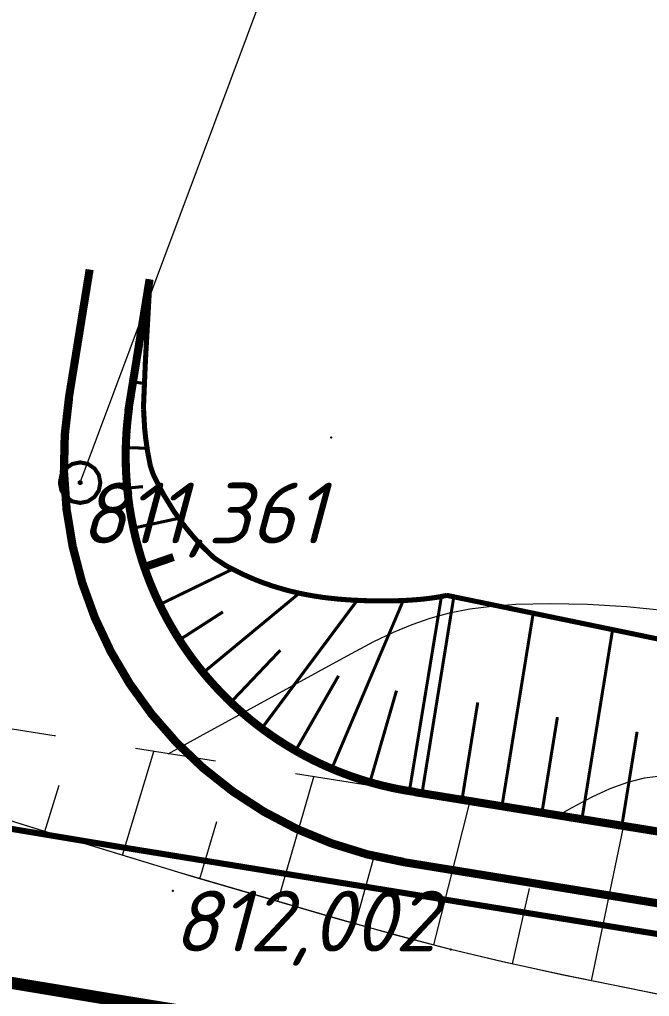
# Model space of a CAD drawing. Header units: metres. Extents: x 629572 to 645168, y 4785785 to 4790166.
# Drawn here: x 635650.69 to 635666.25, y 4788068.92 to 4788093.04 of the extents above; entities that cross this region are included whole.
import ezdxf

# ---------------------------------------------------------------- set-up
doc = ezdxf.new("R2010")
doc.units = ezdxf.units.M
for name, pattern in [('Сплошная', [0]), ('Сплошная_0_50', [0]), ('Штриховая 2', [4, 2, -2]), ('Штриховая 2_0_50', [2, 1, -1])]:
    doc.linetypes.add(name, pattern=pattern)
doc.layers.get('0').update_dxf_attribs({"linetype": 'CONTINUOUS'})
for name, color, linetype in [('Горизонтали', 7, 'CONTINUOUS'), ('Границы частей обочин', 7, 'CONTINUOUS'), ('Дороги с покрытием (край_ бровка)', 7, 'CONTINUOUS'), ('Дорожные полосы', 7, 'CONTINUOUS'), ('Нурсултан', 7, 'CONTINUOUS'), ('Общая поверхность по верху_ ПЧ или ДП_откосы', 7, 'CONTINUOUS'), ('Столбы железобетонные', 7, 'CONTINUOUS'), ('Укрепленная часть обочины', 7, 'CONTINUOUS')]:
    doc.layers.add(name, color=color, linetype=linetype)
doc.layers.add('ЛЭП н.напряж.', color=10, linetype='SIL_KAB_NIZVOLT', lineweight=13)
doc.styles.add('ISOCPEUR', font='isocpeui.ttf')
doc.styles.get("Standard").update_dxf_attribs({"font": 'isocpeui.ttf'})
doc.linetypes.add('SIL_KAB_NIZVOLT', pattern='A,1,["<",Standard,S=1.6,R=0,X=-1,Y=-0.8],6,0,1,[">",Standard,S=1.6,R=0,X=-0.8,Y=-0.8],-2,8,-2', length=20)

# ---------------------------------------------------------------- blocks, each defined once
blk = doc.blocks.new('26 - 108.1.1 опоры  жб d-1.0')
blk.add_hatch(color=7).paths.add_polyline_path([(-2.000003587454557e-05, 0.05001999996602535), (-0.05001999996602535, 2.00001522898674e-05), (-2.000003587454557e-05, -0.04997999966144562), (0.04998000001069158, 2.00001522898674e-05)])
at = {"color": 7, "linetype": 'Continuous', "lineweight": 0, "const_width": 0.1, "flags": 128}
blk.add_lwpolyline([(0, 0.5), (0.1913417200557888, 0.4619397697970271), (0.3535533900139853, 0.3535533901304007), (0.4619397700298578, 0.1913417195901275), (0.5, 0), (0.4619397700298578, -0.1913417195901275), (0.3535533900139853, -0.3535533901304007), (0.1913417200557888, -0.4619397697970271), (0, -0.5), (-0.1913417200557888, -0.4619397697970271), (-0.3535533900139853, -0.3535533901304007), (-0.4619397700298578, -0.1913417195901275), (-0.5, 0), (-0.4619397700298578, 0.1913417195901275), (-0.3535533900139853, 0.3535533901304007), (-0.1913417200557888, 0.4619397697970271), (0, 0.5)], close=True, dxfattribs=at)
at = {"color": 7, "linetype": 'Continuous', "lineweight": 0, "true_color": 0xffffff, "flags": 128}
blk.add_lwpolyline([(0, 0.5), (-0.25, 0.4330126997083426), (-0.4330127000575885, 0.25), (-0.5, 0), (-0.4330127000575885, -0.25), (-0.25, -0.4330126997083426), (0, -0.5), (0.25, -0.4330126997083426), (0.4330127000575885, -0.25), (0.5, 0), (0.4330127000575885, 0.25), (0.25, 0.4330126997083426), (0, 0.5)], close=True, dxfattribs=at)
at = {"color": 7, "linetype": 'Continuous', "lineweight": 0, "flags": 128}
for points in [[(0, 0.04999999981373549), (-0.05000000004656613, 0), (0, -0.04999999981373549), (0.05000000004656613, 0), (0, 0.04999999981373549)], [(0, 0.04999999981373549), (0.04330126999411732, 0.02500000037252903), (0.04330126999411732, -0.02500000037252903), (0, -0.04999999981373549), (-0.04330126999411732, -0.02500000037252903), (-0.04330126999411732, 0.02500000037252903), (0, 0.04999999981373549)]]:
    blk.add_lwpolyline(points, close=True, dxfattribs=at)
at = {"color": 7, "style": 'ISOCPEUR', "flags": 1}
for tag in ['Отметка(высота) верхнего провода', 'Отметка(высота) нижнего провода', 'X', 'Высота', 'Отметка', 'Имя объекта CREDO-III', 'Код объекта CREDO-III', 'Номер', 'Y']:
    blk.add_attdef(tag, (0, 0), '', height=2.5, dxfattribs=at)

msp = doc.modelspace()

# ---------------------------------------------------------------- linework, layer by layer
at = {"layer": 'Горизонтали', "color": 34, "linetype": 'Сплошная', "lineweight": 0, "true_color": 0xa55200, "flags": 128}
for points, elevation in [([(635654.36101488, 4788074.91506873), (635655.1539098, 4788075.34922839), (635658.78518234, 4788077.33113721), (635659.44441667, 4788077.68211147), (635659.92908649, 4788077.91779312), (635660.38519415, 4788078.10913269), (635660.83220453, 4788078.26278079), (635661.31097026, 4788078.39053509), (635661.81639539, 4788078.48876295), (635662.36031329, 4788078.55974474), (635662.95163212, 4788078.60461287), (635663.79427304, 4788078.62543815), (635664.72184632, 4788078.60589906), (635665.69162893, 4788078.5469207), (635666.66243459, 4788078.45101263), (635667.58755058, 4788078.32336786), (635668.44969715, 4788078.16696759), (635669.22712382, 4788077.98578706), (635669.90609913, 4788077.78306617), (635670.29606746, 4788077.63943012), (635670.6672145, 4788077.47955511), (635671.02065829, 4788077.30296912), (635671.35846719, 4788077.10864414), (635671.67470731, 4788076.90110205), (635671.98464164, 4788076.67143861), (635672.66253, 4788076.08621604), (635673.17598129, 4788075.64502709), (635673.36833535, 4788075.51476191), (635673.56527845, 4788075.40687225), (635673.76963908, 4788075.31978594), (635673.98576037, 4788075.25163918), (635674.45870403, 4788075.16666207), (635675.15018869, 4788075.12199353), (635675.31175967, 4788075.11486261), (635676.1199845, 4788075.06619851), (635676.82445662, 4788074.99957575), (635677.40977152, 4788074.91647151), (635677.87097125, 4788074.81765737), (635678.22384312, 4788074.70036316), (635678.51284703, 4788074.5544247), (635678.73660653, 4788074.3806271), (635678.89540545, 4788074.17872966), (635678.97421774, 4788074.01284854), (635679.05315113, 4788073.86569902), (635679.17443418, 4788073.782782), (635679.49846416, 4788073.70272833), (635680.06220413, 4788073.63997451), (635680.47172968, 4788073.61303162), (635680.82010514, 4788073.61261191), (635681.5036599, 4788073.65105813), (635681.65794308, 4788073.66137544), (635681.90363777, 4788073.67270323), (635681.9298559, 4788073.67330104), (635682.03812523, 4788073.68860155), (635682.14615818, 4788073.72805311), (635682.27422861, 4788073.81336872), (635682.44537547, 4788073.96341716), (635682.48367748, 4788073.99817498)], 811), ([(635664.00230092, 4788073.39666186), (635664.34148276, 4788073.5888488), (635664.83407213, 4788073.85431063), (635665.27960172, 4788074.05672334), (635665.71260812, 4788074.21190003), (635666.12760518, 4788074.31703811), (635666.66480541, 4788074.38619974), (635667.2343022, 4788074.39013548), (635667.79642458, 4788074.32818376), (635668.28356648, 4788074.20743373), (635668.70540145, 4788074.02472723), (635669.04283351, 4788073.87095434), (635669.3538618, 4788073.76546754), (635669.71555037, 4788073.68211308), (635670.1368331, 4788073.620314), (635670.7375594, 4788073.57004673), (635671.51642275, 4788073.53579211), (635673.80919989, 4788073.50863798), (635674.6363204, 4788073.50481948), (635675.48254259, 4788073.49030772), (635676.10681446, 4788073.46199335), (635676.56343963, 4788073.41749892), (635676.90115775, 4788073.35209402), (635677.09551715, 4788073.28760012), (635677.25473924, 4788073.20728899), (635677.37807068, 4788073.11159171), (635677.46570048, 4788073.0003506), (635677.50924775, 4788072.90903206), (635677.55282914, 4788072.8280268), (635677.61958395, 4788072.78231559), (635677.79775807, 4788072.73799805), (635678.10752302, 4788072.70301311), (635678.42710398, 4788072.69471492), (635679.06113422, 4788072.73021838), (635681.06975824, 4788072.88104267), (635681.67314881, 4788072.92751184), (635682.36773522, 4788072.97621589), (635682.37343203, 4788072.97640014), (635682.44925126, 4788072.9870399), (635682.5248965, 4788073.01458487), (635682.67511336, 4788073.12285587), (635683.24301773, 4788073.60011787), (635684.20219442, 4788074.42794976), (635684.60117336, 4788074.78064342), (635684.61992218, 4788074.7976259), (635684.63514368, 4788074.81141337), (635684.64668949, 4788074.82187145), (635684.64765906, 4788074.82274967), (635684.64944697, 4788074.82436914)], 810.5)]:
    msp.add_lwpolyline(points, dxfattribs=dict(at, elevation=elevation))
at = {"layer": 'Границы частей обочин', "color": 86, "linetype": 'Сплошная', "lineweight": 0, "true_color": 0x128000, "const_width": 0.1, "flags": 128}
for points in [[(635653.39341545, 4788083.46735287), (635653.90471409, 4788086.62624157)], [(635660.46697896, 4788073.97113033), (635660.26693847, 4788074.0020683), (635660.06762348, 4788074.03792498), (635659.86915496, 4788074.07868339), (635659.6716535, 4788074.12432357), (635659.47523922, 4788074.17482258), (635659.28003168, 4788074.23015455), (635659.08614953, 4788074.29028974), (635658.89371198, 4788074.35519911), (635658.7028356, 4788074.42484527), (635658.51363736, 4788074.49919157), (635658.32623305, 4788074.57819757), (635658.14073745, 4788074.66181998), (635657.95726477, 4788074.75001352), (635657.77592631, 4788074.84272673), (635657.59683486, 4788074.93991046), (635657.42010016, 4788075.04150941), (635657.24583111, 4788075.14746641), (635657.07413519, 4788075.25772162), (635656.90511846, 4788075.37221252), (635656.73888542, 4788075.490874), (635656.57553903, 4788075.61363836), (635656.41518056, 4788075.74043535), (635656.25790962, 4788075.87119224), (635656.10382399, 4788076.00583381), (635655.95301968, 4788076.14428246), (635655.80559143, 4788076.28645886), (635655.66162935, 4788076.43227868), (635655.52122561, 4788076.58165934), (635655.38446758, 4788076.73451334), (635655.25144122, 4788076.89075169), (635655.12223029, 4788077.05028324), (635654.99691634, 4788077.21301479), (635654.87557864, 4788077.37885113), (635654.75829412, 4788077.54769506), (635654.64513734, 4788077.71944749), (635654.53618045, 4788077.89400747), (635654.43149311, 4788078.07127228), (635654.33114249, 4788078.25113744), (635654.23519318, 4788078.43349684), (635654.14370718, 4788078.61824273), (635654.05674385, 4788078.80526584), (635653.97435989, 4788078.99445542), (635653.89660927, 4788079.18569931), (635653.82354321, 4788079.37888398), (635653.75521015, 4788079.57389467), (635653.69165574, 4788079.77061536), (635653.63292275, 4788079.96892894), (635653.57905203, 4788080.1687174), (635653.5300778, 4788080.36986089), (635653.48603696, 4788080.57223993), (635653.4469597, 4788080.77573331), (635653.41287516, 4788080.98021938), (635653.38380474, 4788081.18557517), (635653.35977629, 4788081.39167824), (635653.34080519, 4788081.59840445), (635653.32690851, 4788081.80562974), (635653.31809931, 4788082.01322951), (635653.3143876, 4788082.22107881), (635653.31578034, 4788082.42905243), (635653.32228042, 4788082.63702506), (635653.33389149, 4788082.84487098), (635653.3506084, 4788083.05246485), (635653.37242671, 4788083.25968107), (635653.39933794, 4788083.46639426)]]:
    msp.add_lwpolyline(points, dxfattribs=at)
at = {"layer": 'Дороги с покрытием (край_ бровка)', "color": 251, "linetype": 'Сплошная', "lineweight": 0, "true_color": 0x636466, "flags": 128}
msp.add_lwpolyline([(635869.62645533, 4788036.46908181), (635866.78097997, 4788037.19902252), (635864.292, 4788037.766), (635860.11916679, 4788038.60057512), (635854.80239117, 4788039.59291772), (635848.7350546, 4788040.66889808), (635842.4631806, 4788041.73095822), (635835.94478785, 4788042.77994264), (635830.094, 4788043.662), (635827.51753097, 4788044.02080689), (635824.77665937, 4788044.37568265), (635821.82389758, 4788044.73287312), (635818.53227218, 4788045.10777097), (635811.75055939, 4788045.83709448), (635806.83762549, 4788046.36142956), (635800.47055936, 4788047.08393514), (635797.72869532, 4788047.42314399), (635795.163, 4788047.762), (635789.3530093, 4788048.58784601), (635782.46864445, 4788049.62444908), (635776.39874526, 4788050.57173633), (635769.48404547, 4788051.67620852), (635762.10661024, 4788052.87261895), (635759.016, 4788053.375), (635755.05548654, 4788054.02914314), (635750.52322796, 4788054.80048364), (635742.03923575, 4788056.27960191), (635741.85438614, 4788056.31203834), (635734.233, 4788057.641), (635726.54448036, 4788058.96128574), (635722.22598573, 4788059.7021973), (635718.85575981, 4788060.28040278), (635712.499, 4788061.372), (635707.25484426, 4788062.29037822), (635707.08010918, 4788062.32126616), (635702.01095, 4788063.21027625), (635696.76, 4788064.086), (635690.38626889, 4788065.05166626), (635683.87092686, 4788065.99461792), (635682.22901091, 4788066.22930362), (635680.352, 4788066.499), (635679.3780315, 4788066.65079215), (635678.40587005, 4788066.81404278), (635677.436, 4788066.99), (635676.24247637, 4788067.19680791), (635674.00994094, 4788067.58079099), (635670.63730263, 4788068.17985912), (635667.65359048, 4788068.73754205), (635664.09934549, 4788069.45503092), (635662.62035031, 4788069.78127181), (635661.344, 4788070.085), (635660.04651565, 4788070.42227928), (635658.49187075, 4788070.85220676), (635654.60172796, 4788071.99264134), (635651.36609149, 4788072.97998114), (635647.37891817, 4788074.22224247), (635646.49492558, 4788074.49962543), (635643.3, 4788075.487), (635642.68866842, 4788075.62768446), (635641.97962006, 4788075.74172933), (635640.99833022, 4788075.8546384), (635640.63623737, 4788075.89330226), (635639.89528096, 4788075.98434084), (635639.3, 4788076.083), (635638.21624792, 4788076.26869335), (635637.68413493, 4788076.35588892), (635636.62323965, 4788076.54471735), (635635.75045788, 4788076.72976415), (635634.73946269, 4788077.00165707), (635634.30009253, 4788077.14905983), (635633.902, 4788077.305), (635633.50112594, 4788077.48737943), (635633.06777361, 4788077.70798075), (635632.11558433, 4788078.2575998), (635631.26187141, 4788078.81012129), (635630.40194948, 4788079.41683898), (635629.73066157, 4788079.92970397), (635629.215, 4788080.363), (635628.85839539, 4788080.74523027), (635628.48976387, 4788081.25628212), (635628.19919814, 4788081.73564913), (635627.90473125, 4788082.2866424), (635627.529, 4788083.079), (635627.43713587, 4788083.35115241), (635627.37224277, 4788083.70759853), (635627.3320162, 4788084.08010639), (635627.30173973, 4788084.37019973), (635627.24859656, 4788084.6755947), (635627.173, 4788084.877), (635627.05266646, 4788085.04816985), (635626.88875142, 4788085.21266111), (635626.70670246, 4788085.35213751), (635626.49740619, 4788085.47923427), (635626.28841894, 4788085.58072224), (635626.073, 4788085.663), (635625.83632528, 4788085.72579625), (635625.51418993, 4788085.78547529), (635624.74155195, 4788085.88498023), (635623.862, 4788085.973)], dxfattribs=at)
at = {"layer": 'Дорожные полосы', "color": 5, "linetype": 'Сплошная', "lineweight": 0, "true_color": 0x0000ff, "flags": 128}
for points, const_width in [([(640025.18314743, 4789088.59263652), (640025.18223176, 4789088.59222144, 0.0098234004), (639934.46827924, 4789045.30330642, 0.0149128838), (639799.61897415, 4788974.00076456), (639713.51756817, 4788925.13459415, -0.0177491096), (639587.20105226, 4788859.25770368), (638702.78831055, 4788437.23701354, -0.0027069848), (638673.52100554, 4788423.46538443, -0.0083335262), (638582.02437159, 4788384.22200935, -0.0024999648), (638554.47646386, 4788372.70262911, -0.0080645726), (638465.27516662, 4788336.29778324, -0.0002689356), (638462.27985921, 4788335.13319201, -0.0026289015), (638432.79848623, 4788324.28904784), (638349.07629366, 4788293.99227483), (638255.19692646, 4788259.54133996), (638249.13494717, 4788257.34767536, 0.0014705823), (638226.94337232, 4788249.24325602, 0.0062438374), (638133.10123028, 4788213.80327725, 0.0002934606), (638128.72020198, 4788212.06025917), (638128.72020215, 4788212.06025923), (638128.64284896, 4788212.02943121), (638128.64284879, 4788212.02943114, -0.009799125300000001), (637964.02698593, 4788150.13407744), (637964.02698479, 4788150.13407703), (637964.02509817, 4788150.13340956), (637964.02427449, 4788150.13311815), (637964.02239016, 4788150.13245149), (637964.0223913, 4788150.1324519, -0.0320988826), (637718.52215643, 4788080.6335611), (637718.5213465, 4788080.63338704), (637718.52043963, 4788080.63319214), (637718.51962451, 4788080.63301698), (637718.51826057, 4788080.63272385), (637718.51744718, 4788080.63254904, -0.0037865851), (637629.07130184, 4788062.11670768, -0.0003361159), (637621.09852673, 4788060.63828565, -0.0024820106), (637562.16836938, 4788050.0539006, -0.0013185552), (637530.82303427, 4788044.66965319, -0.0012410034), (637501.36293178, 4788039.38424094, -0.0041366994), (637403.17709305, 4788021.58921736, -0.0015523956), (637366.17993213, 4788015.7936159), (637132.19900474, 4787979.88445641), (637132.19900783, 4787979.88445704, 0.0012640289), (637021.96645574, 4787962.68166798), (637021.96621147, 4787962.68162923), (637021.96475222, 4787962.68139772), (637021.96474914, 4787962.68139709), (637021.96450501, 4787962.68135837), (637021.96450649, 4787962.68135853), (637021.96250362, 4787962.68104078), (637021.96225966, 4787962.68100208, -0.0012026699), (636936.04732107, 4787949.26239853, -0.0007182581), (636884.74164177, 4787941.21447621, -0.0006638357000000001), (636837.30241752, 4787933.90735686, -0.0001908969), (636823.64774989, 4787931.89087304), (636823.64774794, 4787931.8908728), (636823.64261037, 4787931.8901161), (636815.64149593, 4787930.71254557), (636807.64757311, 4787929.54137412), (636802.15469297, 4787928.7676727), (636796.66087682, 4787928.00064706), (636791.16589593, 4787927.24201225), (636785.66952942, 4787926.49348438), (636780.17156587, 4787925.75678084), (636774.67180492, 4787925.03362042), (636769.17005893, 4787924.32572355), (636763.66615451, 4787923.63481237), (636758.15993423, 4787922.96261088), (636752.65125817, 4787922.31084504), (636747.14000557, 4787921.6812428), (636741.62607645, 4787921.07553418), (636736.10939323, 4787920.49545125), (636730.5899024, 4787919.94272808), (636725.06757609, 4787919.41910071), (636725.0656097, 4787919.41891983), (636725.06364331, 4787919.41873895, -0.004041144799999999), (636709.1443551, 4787918.08407681, -0.0584568152), (636479.0062682, 4787926.52507086), (636472.90883685, 4787927.48718336), (636466.81223043, 4787928.48577489), (636460.71626386, 4787929.51848993), (636454.62071238, 4787930.58297266), (636448.52531429, 4787931.67686683), (636442.42977366, 4787932.79781573), (636436.33376307, 4787933.94346191), (636430.23692635, 4787935.11144698), (636424.13888131, 4787936.29941126), (636418.03922247, 4787937.50499345), (636411.93752382, 4787938.7258302), (636405.83334154, 4787939.95955569), (636399.72621679, 4787941.20380112), (636393.61567844, 4787942.45619421), (636387.50124582, 4787943.71435868), (636381.38243153, 4787944.97591368), (636380.83382827, 4787945.0890599), (636380.83382825, 4787945.08905991, 0.0110509857), (636063.222145, 4788003.30849716), (636063.222145, 4788003.30849718), (635781.23792282, 4788048.58067898), (635776.64032842, 4788049.29760935), (635776.6383526, 4788049.29791745), (635776.6383526, 4788049.29791741), (635776.63637677, 4788049.29822551, -0.0003195829), (635726.1341351, 4788057.20633852), (635726.13215967, 4788057.20664915), (635726.13215967, 4788057.20664918), (635726.13018423, 4788057.20695981), (635682.46070541, 4788064.07379999), (635652.8461298, 4788068.86722375), (635554.20277911, 4788085.28952157), (634286.99326139, 4788290.40041985)], 0.3), ([(637244.44091252, 4788000.93044592), (637131.63015071, 4787983.59105932), (637131.63015379, 4787983.59105994, 0.0012640289), (637021.37886805, 4787966.38534733), (637021.37862374, 4787966.38530857), (637021.37724447, 4787966.38508975), (637021.37724139, 4787966.38508912), (637021.37699726, 4787966.3850504), (637021.37699874, 4787966.38505057), (637021.37491596, 4787966.38472013), (637021.37467205, 4787966.38468144, -0.0012026699), (636935.47755739, 4787952.96886171, -0.0007182581), (636884.18252922, 4787944.92256105, -0.0006638357000000001), (636836.75315316, 4787937.61691326, -0.0001908969), (636823.10131826, 4787935.60084777), (636823.10131616, 4787935.60084751), (636823.0961786, 4787935.60009081), (636815.0962775, 4787934.42269878), (636807.1059949, 4787933.25206045), (636801.62515823, 4787932.48003872), (636796.14338758, 4787931.71467814), (636790.66045471, 4787930.95768999), (636785.17613923, 4787930.21078663), (636779.69023018, 4787929.47568165), (636774.20252763, 4787928.75409012), (636768.71284434, 4787928.04772867), (636763.22100731, 4787927.35831566), (636757.72685943, 4787926.68757132), (636752.2302611, 4787926.03721783), (636746.73109181, 4787925.40897934), (636741.22925179, 4787924.80458209), (636735.72466364, 4787924.22575434), (636730.21727395, 4787923.67422637), (636724.70705491, 4787923.15173041), (636724.70509598, 4787923.15155025), (636724.70313705, 4787923.15137009, -0.004041144799999999), (636708.84422939, 4787921.82204745, -0.0584568152), (636479.57942134, 4787930.23101143), (636473.50439527, 4787931.18958936), (636467.42872891, 4787932.18475172), (636461.35224053, 4787933.21416764), (636455.27470869, 4787934.27550415), (636449.19587493, 4787935.36642622), (636443.11544646, 4787936.48459655), (636437.03309888, 4787937.62767546), (636430.94847881, 4787938.79332057), (636424.86120667, 4787939.97918653), (636418.77087934, 4787941.18292469), (636412.67707291, 4787942.40218262), (636406.57934537, 4787943.63460376), (636400.47723939, 4787944.87782685), (636394.370285, 4787946.12948551), (636388.25800242, 4787947.38720764), (636382.13990476, 4787948.6486149), (636381.59130151, 4787948.76176113), (636381.59130148, 4787948.76176114, 0.0110509857), (636063.81658996, 4788007.0110821), (636063.81658996, 4788007.01108211), (635781.83236777, 4788052.28326392), (635777.23477338, 4788053.00019428), (635777.23279765, 4788053.00050237), (635777.23279765, 4788053.00050233), (635777.23082191, 4788053.00081042, -0.0003195829), (635726.73331289, 4788060.9081605), (635726.73133755, 4788060.90847111), (635726.73133755, 4788060.90847115), (635726.7293622, 4788060.90878176), (635683.05988338, 4788067.77562194), (635653.44530777, 4788072.5690457), (635554.80195708, 4788088.99134352), (634323.12993009, 4788288.3501333), (634307.45532536, 4788291.64699036), (634287.71227495, 4788294.84260619)], 0.15)]:
    msp.add_lwpolyline(points, format="xyb", dxfattribs=dict(at, const_width=const_width))
at = {"layer": 'Дорожные полосы', "color": 5, "linetype": 'Сплошная', "lineweight": 0, "true_color": 0x0000ff, "const_width": 0.3, "elevation": 0.004999999999995453, "flags": 128}
msp.add_lwpolyline([(636203.370312722, 4787979.406836529, 0.004865177644448495), (636063.2221450038, 4788003.308497164), (635781.2295920413, 4788048.582016478), (635776.6236609444, 4788049.300246841), (635776.6216728954, 4788049.300556843), (635776.6197139915, 4788049.300862269, -0.0003195829000002886), (635726.1174673138, 4788057.208997895), (635726.1154886212, 4788057.209309032), (635726.1135318044, 4788057.209616769), (635682.4523763512, 4788064.075148135), (635652.8544588557, 4788068.865875608), (635554.2111081654, 4788085.288173429), (635082.3102412518, 4788161.670183947)], format="xyb", dxfattribs=at)
at = {"layer": 'Дорожные полосы', "color": 6, "linetype": 'Сплошная', "lineweight": 0, "true_color": 0xff00ff, "const_width": 0.2, "flags": 128}
for points in [[(635651.9126383311, 4788083.706725393), (635652.42398531, 4788086.86591276)], [(635651.9126866742, 4788083.707024065), (635652.42398531, 4788086.86591276)]]:
    msp.add_lwpolyline(points, dxfattribs=at)
for points in [[(635660.18640396, 4788072.23769094, -0.4142135624), (635651.91268667, 4788083.70702406)], [(635660.18640396, 4788072.23769094, -0.4142135624), (635651.91268667, 4788083.70702406)], [(635660.18736257, 4788072.24361342, -0.4142135624), (635651.91860916, 4788083.70606545)], [(635660.18736257, 4788072.24361342, -0.4142135624), (635651.91860916, 4788083.70606545)], [(636079.1138427884, 4788005.298357277, 0.0005258146317397101), (636063.93547895, 4788007.75159908), (636063.93547895, 4788007.7515991), (635781.95125676, 4788053.0237809), (635777.35366237, 4788053.74071127), (635777.35168665, 4788053.74101935), (635777.35168665, 4788053.74101932), (635777.34971094, 4788053.7413274, -0.0003195829), (635726.85314845, 4788061.6485249), (635726.85117312, 4788061.64883551), (635726.85117312, 4788061.64883554), (635726.8491978, 4788061.64914615), (635683.17971897, 4788068.51598633), (635660.1864039552, 4788072.237690938)], [(636078.6546652492, 4788005.373053606, 0.0005099049989058044), (636063.93547895, 4788007.75159908), (636063.93547895, 4788007.7515991), (635781.95125676, 4788053.0237809), (635777.35366237, 4788053.74071127), (635777.35168665, 4788053.74101935), (635777.35168665, 4788053.74101932), (635777.34971094, 4788053.7413274, -0.0003195829), (635726.85314845, 4788061.6485249), (635726.85117312, 4788061.64883551), (635726.85117312, 4788061.64883554), (635726.8491978, 4788061.64914615), (635683.17971897, 4788068.51598633), (635660.1864039595, 4788072.237690937)]]:
    msp.add_lwpolyline(points, format="xyb", dxfattribs=at)
at = {"layer": 'ЛЭП н.напряж.', "color": 4, "lineweight": 13}
msp.add_lwpolyline([(635652.189, 4788081.606), (635657.964, 4788097.035), (635635.40222176, 4788135.20992428)], dxfattribs=at)
at = {"layer": 'Нурсултан', "color": 251, "linetype": 'Штриховая 2', "lineweight": 0, "flags": 128}
msp.add_lwpolyline([(635864.477, 4788039.699), (635863.76034764, 4788039.75588021), (635862.76926747, 4788039.89675977), (635861.49076867, 4788040.12343511), (635859.89731993, 4788040.44076574), (635856.20182962, 4788041.2440263), (635850.76878537, 4788042.48550879), (635845.3361332, 4788043.72872058), (635839.99783943, 4788044.90736626), (635837.29029395, 4788045.47432615), (635834.85082739, 4788045.95828832), (635832.64717195, 4788046.36564049), (635830.665, 4788046.699), (635828.7617566, 4788046.98729565), (635826.76223245, 4788047.264418), (635824.64877442, 4788047.5328354), (635822.38895708, 4788047.79667726), (635817.60194563, 4788048.2976173), (635810.87880646, 4788048.93463754), (635807.7008298, 4788049.23575216), (635803.46129861, 4788049.66277506), (635799.03436151, 4788050.16596784), (635797.01781608, 4788050.42301525), (635795.098, 4788050.688), (635791.75945813, 4788051.18515845), (635788.11297261, 4788051.76145259), (635784.16130581, 4788052.41644441), (635779.90636263, 4788053.14981791), (635775.39132874, 4788053.95377063), (635770.56781714, 4788054.83659283), (635765.1036359, 4788055.86092337), (635759.643, 4788056.904), (635756.99429834, 4788057.43180572), (635754.03588467, 4788058.05714406), (635750.51787981, 4788058.83392356), (635745.48449342, 4788059.97495931), (635740.44876441, 4788061.10556563), (635737.44928925, 4788061.74823043), (635734.904, 4788062.258), (635731.24556336, 4788062.9256373), (635726.92906898, 4788063.65253287), (635722.62461491, 4788064.33739181), (635719.47970663, 4788064.82324602), (635713.332, 4788065.773), (635707.08755941, 4788066.7511416), (635697.657, 4788068.195), (635690.71076218, 4788069.23813722), (635683.766, 4788070.291), (635675.71095781, 4788071.55411077), (635667.65655107, 4788072.82127018), (635659.60230909, 4788074.08947669), (635651.54813967, 4788075.35814391), (635643.494, 4788076.627), (635642.06283369, 4788077.06728272), (635641.006, 4788077.353), (635640.56970062, 4788077.43808797), (635639.87719662, 4788077.53463283), (635639.36646844, 4788077.60583558), (635638.78960939, 4788077.70784453), (635638.22943008, 4788077.85163012), (635637.771, 4788078.029), (635637.25446574, 4788078.32299745), (635636.61151429, 4788078.77518177), (635635.91514698, 4788079.32362237), (635635.2725473, 4788079.85890956), (635634.671, 4788080.36), (635634.17129757, 4788080.77799118), (635633.85487603, 4788081.05814162), (635632.93, 4788081.877), (635632.06269465, 4788082.57085171), (635631.09194839, 4788083.34745704), (635630.66818734, 4788083.70996827), (635630.39, 4788083.977), (635630.21403135, 4788084.18691659), (635630.04142336, 4788084.43918294), (635629.64842212, 4788085.14448191), (635629.49437145, 4788085.42094866), (635629.246, 4788085.802), (635628.70648256, 4788086.51146138), (635628.25976063, 4788087.06000456), (635627.88565031, 4788087.47247753), (635627.588, 4788087.744), (635627.41921273, 4788087.85241861), (635627.20488133, 4788087.95078702), (635626.92383193, 4788088.04717322), (635626.74854592, 4788088.09781246), (635626.16666614, 4788088.26591458), (635625.98184752, 4788088.34395445), (635625.858, 4788088.427), (635625.70620837, 4788088.61497726), (635625.59337962, 4788088.87032134), (635625.51504035, 4788089.19627261), (635625.45, 4788089.681)], dxfattribs=at)
at = {"layer": 'Нурсултан', "color": 251, "linetype": 'Сплошная', "lineweight": 0, "flags": 128}
msp.add_lwpolyline([(635864.292, 4788037.766), (635861.15011087, 4788038.40057477), (635857.25981264, 4788039.14123315), (635852.81658625, 4788039.95076373), (635848.05207574, 4788040.78694363), (635843.25169555, 4788041.60015237), (635838.55977678, 4788042.36639057), (635834.13828579, 4788043.05923804), (635830.094, 4788043.662), (635826.20008181, 4788044.1945249), (635821.88259324, 4788044.72598772), (635817.1676048, 4788045.25788693), (635807.49507677, 4788046.29031708), (635803.36473037, 4788046.74636731), (635799.03293944, 4788047.2591226), (635795.163, 4788047.762), (635788.57544782, 4788048.70231693), (635780.62939636, 4788049.90877032), (635771.60937428, 4788051.33446193), (635765.31214515, 4788052.35138302), (635759.016, 4788053.375), (635755.09069407, 4788054.02323442), (635750.60510668, 4788054.786387), (635742.41892837, 4788056.21297801), (635734.233, 4788057.641), (635726.98840907, 4788058.88510788), (635719.74362099, 4788060.12806733), (635712.499, 4788061.372), (635707.21005335, 4788062.29829582), (635701.92130722, 4788063.22574077), (635696.76, 4788064.086), (635690.55143206, 4788065.02738941), (635685.45238149, 4788065.76780567), (635680.352, 4788066.499), (635678.85277288, 4788066.73745086), (635677.436, 4788066.99), (635671.88523816, 4788067.95492562), (635667.69427634, 4788068.72971335), (635664.11563259, 4788069.4515538), (635662.62745342, 4788069.77964811), (635661.344, 4788070.085), (635660.12531275, 4788070.4011195), (635658.67728905, 4788070.7998676), (635655.08622525, 4788071.84721036), (635651.29556221, 4788073.00175728), (635643.3, 4788075.487), (635642.78247572, 4788075.60910763), (635642.20011926, 4788075.71054807), (635640.12162661, 4788075.95380066), (635639.3, 4788076.083), (635637.02925222, 4788076.46896835), (635635.88340292, 4788076.69918077), (635635.31238369, 4788076.83816553), (635634.79450474, 4788076.98467879), (635634.32503656, 4788077.14006616), (635633.902, 4788077.305), (635633.39808025, 4788077.53783041), (635632.84481971, 4788077.82937839), (635632.24773716, 4788078.17676888), (635631.61731887, 4788078.57391917), (635630.94476781, 4788079.02799188), (635630.2842412, 4788079.50396494), (635629.68042076, 4788079.96990852), (635629.215, 4788080.363), (635629.01581124, 4788080.56222504), (635628.81249698, 4788080.80267189), (635628.60543865, 4788081.08389197), (635628.3951466, 4788081.40519418), (635627.96939859, 4788082.16014122), (635627.529, 4788083.079), (635627.46294753, 4788083.25722868), (635627.41059364, 4788083.47049221), (635627.2792521, 4788084.52733101), (635627.23347465, 4788084.73003545), (635627.173, 4788084.877), (635626.99883138, 4788085.10800937), (635626.74654371, 4788085.32434386), (635626.42728984, 4788085.51582128), (635626.073, 4788085.663), (635625.76591968, 4788085.74057914), (635625.32370186, 4788085.81391432)], dxfattribs=at)
at = {"layer": 'Нурсултан', "color": 251, "linetype": 'Continuous', "lineweight": 0, "flags": 128}
for points in [[(635653.23452213, 4788072.41119564), (635654.00942439, 4788074.97045015)], [(635651.32129628, 4788072.99391929), (635651.67338889, 4788074.13843692)], [(635657.06797335, 4788071.26922856), (635657.96090991, 4788074.34802468)], [(635660.92070232, 4788070.19480065), (635661.81836277, 4788073.74054085)], [(635655.14796604, 4788071.8292035), (635655.56930188, 4788073.24378961)], [(635664.82092688, 4788069.30929042), (635665.61651931, 4788073.14248992)], [(635658.98931064, 4788070.71394496), (635659.45366735, 4788072.37685487)], [(635662.86516109, 4788069.72724142), (635663.28762335, 4788071.58495749)]]:
    msp.add_lwpolyline(points, dxfattribs=at)
at = {"layer": 'Нурсултан', "color": 7}
for p in [(635658.3849999998, 4788082.719, 24.73699999999997), (635652.1890000002, 4788081.606, 24.68399999999997), (635654.4809999997, 4788071.534, 25.32499999999993), (635654.4809999997, 4788071.534, -786.677), (635661.3439999996, 4788070.085, 25.62)]:
    msp.add_point(p, dxfattribs=at)
at = {"layer": 'Общая поверхность по верху_ ПЧ или ДП_откосы', "color": 30, "linetype": 'Сплошная_0_50', "lineweight": 0, "true_color": 0xff7f27, "const_width": 0.1, "flags": 128}
for points in [[(635653.39341545, 4788083.46735287), (635653.39421435, 4788083.47228864), (635653.40794239, 4788083.55710275), (635653.4087413, 4788083.56203852), (635653.4095402, 4788083.56697428), (635653.42537161, 4788083.66478338), (635653.5851524, 4788084.6519359), (635653.91494959, 4788086.61951977), (635653.91607328, 4788086.62440297)], [(635653.39933794, 4788083.46639426), (635653.39891025, 4788083.46339045), (635653.39873948, 4788083.46218889), (635653.34460356, 4788082.98489099), (635653.32756915, 4788082.74312908), (635653.31506481, 4788082.3853969), (635653.31784651, 4788082.02177462), (635653.32739747, 4788081.79678957), (635653.3407405, 4788081.59922176), (635653.37856586, 4788081.22698352), (635653.38469176, 4788081.17873769), (635653.44954986, 4788080.76137), (635653.46422066, 4788080.68249948), (635653.53511048, 4788080.34815594), (635653.57918083, 4788080.16821429), (635653.64112629, 4788079.94012204), (635653.71791649, 4788079.68731853), (635653.76729082, 4788079.53827846), (635653.87496812, 4788079.24144368), (635653.91324965, 4788079.14361806), (635654.04525769, 4788078.83089851), (635654.07860135, 4788078.75711444), (635654.24323307, 4788078.41779184), (635654.25477843, 4788078.39537934), (635654.26289661, 4788078.37971914), (635654.3968466, 4788078.13220676), (635654.46563701, 4788078.01235787), (635654.56393049, 4788077.84863572), (635654.68628151, 4788077.65593069), (635654.76084014, 4788077.54393515), (635654.92424518, 4788077.31130873), (635654.99319305, 4788077.21797958), (635655.17889851, 4788076.97933034), (635655.29614294, 4788076.83737969), (635655.4495738, 4788076.6608022), (635655.65872134, 4788076.43530011), (635655.7355644, 4788076.35649596), (635656.03612457, 4788076.06714427), (635656.09068682, 4788076.01762615), (635656.09283219, 4788076.01569867), (635656.09497081, 4788076.01377495), (635656.35047568, 4788075.79344286), (635656.67780534, 4788075.53604636), (635657.01727075, 4788075.29556811), (635657.06741441, 4788075.26216024), (635657.36799871, 4788075.07257565), (635657.68060699, 4788074.89374333), (635657.72909117, 4788074.86759397), (635658.09962574, 4788074.68110204), (635658.36694914, 4788074.56057099), (635658.47865682, 4788074.51352916), (635658.86522073, 4788074.36525894), (635659.11765452, 4788074.28016331), (635659.25734642, 4788074.23692277), (635659.65500252, 4788074.12840598), (635659.91694316, 4788074.06840461), (635659.9249845, 4788074.06670492), (635660.05718947, 4788074.03994241), (635660.46289739, 4788073.97171184), (635660.46697896, 4788073.97113033)], [(635660.46602037, 4788073.96520804), (635660.47095613, 4788073.96440913), (635675.5284821, 4788071.52719363), (635683.45439963, 4788070.24430234), (635683.45933539, 4788070.24350343), (635683.46427466, 4788070.24272618), (635684.4023616, 4788076.03838458)]]:
    msp.add_lwpolyline(points, dxfattribs=at)
at = {"layer": 'Общая поверхность по верху_ ПЧ или ДП_откосы', "color": 30, "linetype": 'Штриховая 2_0_50', "lineweight": 0, "true_color": 0xff7f27, "const_width": 0.125, "flags": 128}
for points in [[(635653.5851524, 4788084.6519359), (635653.90391518, 4788086.62130581), (635653.90471409, 4788086.62624157)], [(635653.75112945, 4788083.40945318), (635653.75134091, 4788083.41448403), (635653.75496749, 4788083.50093317), (635653.75517895, 4788083.50596402), (635653.75538946, 4788083.51099502), (635653.75957171, 4788083.61068965), (635653.80178396, 4788084.61687185), (635653.91494959, 4788086.61951977)], [(635653.75640801, 4788083.40859879), (635653.7564858, 4788083.40564421), (635653.75651722, 4788083.40446244), (635653.78322025, 4788082.93938111), (635653.80740407, 4788082.70716049), (635653.85621049, 4788082.36775002), (635653.92169137, 4788082.0280112), (635653.9909072, 4788081.82130212), (635654.07573769, 4788081.64361635), (635654.24808206, 4788081.31824546), (635654.27160516, 4788081.2769878), (635654.48633048, 4788080.92903376), (635654.52915432, 4788080.86511489), (635654.71858229, 4788080.60080953), (635654.8257963, 4788080.46311664), (635654.96698589, 4788080.29329458), (635655.13037626, 4788080.11140825), (635655.23011248, 4788080.00738915), (635655.43631794, 4788079.80756557), (635655.50649442, 4788079.74391615), (635655.77850971, 4788079.56512572), (635655.84768511, 4788079.52670286), (635656.1713496, 4788079.36163433), (635656.19302817, 4788079.35140655), (635656.20819555, 4788079.34430928), (635656.45007889, 4788079.23757028), (635656.56857043, 4788079.18955703), (635656.73174925, 4788079.12783325), (635656.92558074, 4788079.06088089), (635657.03902454, 4788079.024784), (635657.27631162, 4788078.95636001), (635657.37207047, 4788078.93136788), (635657.61820043, 4788078.87376586), (635657.76535176, 4788078.84371859), (635657.94906908, 4788078.81061483), (635658.18460631, 4788078.77497546), (635658.26713571, 4788078.76421131), (635658.57103365, 4788078.73170068), (635658.62317726, 4788078.7271766), (635658.62520956, 4788078.72700711), (635658.62723467, 4788078.72683726), (635658.85981715, 4788078.71011589), (635659.13297423, 4788078.6964375), (635659.39110772, 4788078.68862231), (635659.42735289, 4788078.68792333), (635659.63570546, 4788078.68586074), (635659.83799785, 4788078.68713853), (635659.8682072, 4788078.68762085), (635660.08996207, 4788078.69361384), (635660.24102288, 4788078.7003515), (635660.30219241, 4788078.70374996), (635660.50598439, 4788078.71813395), (635660.63317656, 4788078.72975901), (635660.70177639, 4788078.73695521), (635660.89083834, 4788078.76062829), (635661.01084358, 4788078.77894629), (635661.01447432, 4788078.77954115), (635661.07375627, 4788078.78971042), (635661.25091482, 4788078.82482994), (635661.25266238, 4788078.82521422)], [(635913.95268193, 4788042.71879616), (635894.09031041, 4788045.17130661), (635874.08631573, 4788046.74169702), (635854.08336446, 4788048.31858647), (635847.10717082, 4788048.99367092), (635847.09719582, 4788048.99462428), (635834.20492665, 4788050.67102574), (635816.5025176, 4788053.92881599), (635816.49288744, 4788053.93191718), (635814.57155906, 4788054.5499197), (635795.35548331, 4788061.02797526), (635783.87350407, 4788064.99677162), (635776.1556046, 4788067.59054907), (635755.25838663, 4788063.52751546), (635735.61840456, 4788067.28742668), (635715.79495304, 4788069.9572194), (635696.14073326, 4788072.73859889), (635695.98983537, 4788072.76937335), (635684.4023616, 4788076.03838458), (635684.39672855, 4788076.03487554), (635684.39109763, 4788076.03137968), (635676.20928133, 4788075.73328546), (635661.25714667, 4788078.82162607), (635661.25207575, 4788078.82158994)]]:
    msp.add_lwpolyline(points, dxfattribs=at)
at = {"layer": 'Общая поверхность по верху_ ПЧ или ДП_откосы', "color": 30, "linetype": 'Continuous', "lineweight": 0, "true_color": 0xff7f27, "const_width": 0.075, "flags": 128}
for points in [[(635653.82280598, 4788086.06978712), (635653.81488962, 4788086.07129098)], [(635653.82280598, 4788086.06978712), (635653.88331493, 4788086.05969358)], [(635653.65749675, 4788085.08354534), (635653.65628889, 4788085.08375599)], [(635653.65749675, 4788085.08354534), (635653.74203577, 4788085.06956531)], [(635653.49529655, 4788084.09679138), (635653.77803025, 4788084.05067224)], [(635653.31803126, 4788082.47026294), (635653.84343597, 4788082.45658681)], [(635653.35370534, 4788081.47163513), (635653.74102882, 4788081.50795989)], [(635653.506296, 4788080.48405608), (635654.62828794, 4788080.72679559)], [(635653.77351428, 4788079.5211222), (635654.49572893, 4788079.7706014)], [(635654.15587769, 4788078.59784009), (635655.95532567, 4788079.4718063)], [(635655.23043523, 4788076.9169336), (635657.60096005, 4788078.87780065)], [(635656.67373394, 4788075.53924791), (635659.03224611, 4788078.70148148)], [(635658.40370845, 4788074.54509107), (635660.16908354, 4788078.69714284)], [(635660.32148188, 4788073.99549462), (635661.1119682, 4788078.79728547)], [(635660.63250652, 4788073.93826054), (635661.41756632, 4788078.78849164)], [(635654.64242538, 4788077.72500488), (635655.71683707, 4788078.41614304)], [(635662.60681156, 4788073.61869896), (635663.37805272, 4788078.38355616)], [(635664.5811166, 4788073.29913737), (635665.33853912, 4788077.97862069)], [(635655.91225653, 4788076.18639303), (635657.13346851, 4788077.47061945)], [(635657.50963709, 4788074.99154926), (635658.57075995, 4788076.83872392)], [(635659.34613113, 4788074.21269422), (635660.00236108, 4788076.47255962)], [(635661.61965904, 4788073.77847975), (635662.00873428, 4788076.18225182)], [(635663.59396408, 4788073.45891817), (635663.97613, 4788075.8200033)], [(635665.56826912, 4788073.13935658), (635665.94352572, 4788075.45775476)]]:
    msp.add_lwpolyline(points, dxfattribs=at)
at = {"layer": 'Укрепленная часть обочины', "color": 30, "linetype": 'Сплошная', "lineweight": 0, "true_color": 0xff7f27, "const_width": 0.2, "flags": 128}
for points in [[(635653.3767697032, 4788083.364512636), (635653.90471409, 4788086.62624157)], [(635660.46697896, 4788073.97113033), (635660.26693847, 4788074.0020683), (635660.06762348, 4788074.03792498), (635659.86915496, 4788074.07868339), (635659.6716535, 4788074.12432357), (635659.47523922, 4788074.17482258), (635659.28003168, 4788074.23015455), (635659.08614953, 4788074.29028974), (635658.89371198, 4788074.35519911), (635658.7028356, 4788074.42484527), (635658.51363736, 4788074.49919157), (635658.32623305, 4788074.57819757), (635658.14073745, 4788074.66181998), (635657.95726477, 4788074.75001352), (635657.77592631, 4788074.84272673), (635657.59683486, 4788074.93991046), (635657.42010016, 4788075.04150941), (635657.24583111, 4788075.14746641), (635657.07413519, 4788075.25772162), (635656.90511846, 4788075.37221252), (635656.73888542, 4788075.490874), (635656.57553903, 4788075.61363836), (635656.41518056, 4788075.74043535), (635656.25790962, 4788075.87119224), (635656.10382399, 4788076.00583381), (635655.95301968, 4788076.14428246), (635655.80559143, 4788076.28645886), (635655.66162935, 4788076.43227868), (635655.52122561, 4788076.58165934), (635655.38446758, 4788076.73451334), (635655.25144122, 4788076.89075169), (635655.12223029, 4788077.05028324), (635654.99691634, 4788077.21301479), (635654.87557864, 4788077.37885113), (635654.75829412, 4788077.54769506), (635654.64513734, 4788077.71944749), (635654.53618045, 4788077.89400747), (635654.43149311, 4788078.07127228), (635654.33114249, 4788078.25113744), (635654.23519318, 4788078.43349684), (635654.14370718, 4788078.61824273), (635654.05674385, 4788078.80526584), (635653.97435989, 4788078.99445542), (635653.89660927, 4788079.18569931), (635653.82354321, 4788079.37888398), (635653.75521015, 4788079.57389467), (635653.69165574, 4788079.77061536), (635653.63292275, 4788079.96892894), (635653.57905203, 4788080.1687174), (635653.5300778, 4788080.36986089), (635653.48603696, 4788080.57223993), (635653.4469597, 4788080.77573331), (635653.41287516, 4788080.98021938), (635653.38380474, 4788081.18557517), (635653.35977629, 4788081.39167824), (635653.34080519, 4788081.59840445), (635653.32690851, 4788081.80562974), (635653.31809931, 4788082.01322951), (635653.3143876, 4788082.22107881), (635653.31578034, 4788082.42905243), (635653.32228042, 4788082.63702506), (635653.33389149, 4788082.84487098), (635653.3506084, 4788083.05246485), (635653.37242671, 4788083.25968107), (635653.39933794, 4788083.46639426)], [(635660.46697896, 4788073.97113033), (635660.26693847, 4788074.0020683), (635660.06762348, 4788074.03792498), (635659.86915496, 4788074.07868339), (635659.6716535, 4788074.12432357), (635659.47523922, 4788074.17482258), (635659.28003168, 4788074.23015455), (635659.08614953, 4788074.29028974), (635658.89371198, 4788074.35519911), (635658.7028356, 4788074.42484527), (635658.51363736, 4788074.49919157), (635658.32623305, 4788074.57819757), (635658.14073745, 4788074.66181998), (635657.95726477, 4788074.75001352), (635657.77592631, 4788074.84272673), (635657.59683486, 4788074.93991046), (635657.42010016, 4788075.04150941), (635657.24583111, 4788075.14746641), (635657.07413519, 4788075.25772162), (635656.90511846, 4788075.37221252), (635656.73888542, 4788075.490874), (635656.57553903, 4788075.61363836), (635656.41518056, 4788075.74043535), (635656.25790962, 4788075.87119224), (635656.10382399, 4788076.00583381), (635655.95301968, 4788076.14428246), (635655.80559143, 4788076.28645886), (635655.66162935, 4788076.43227868), (635655.52122561, 4788076.58165934), (635655.38446758, 4788076.73451334), (635655.25144122, 4788076.89075169), (635655.12223029, 4788077.05028324), (635654.99691634, 4788077.21301479), (635654.87557864, 4788077.37885113), (635654.75829412, 4788077.54769506), (635654.64513734, 4788077.71944749), (635654.53618045, 4788077.89400747), (635654.43149311, 4788078.07127228), (635654.33114249, 4788078.25113744), (635654.23519318, 4788078.43349684), (635654.14370718, 4788078.61824273), (635654.05674385, 4788078.80526584), (635653.97435989, 4788078.99445542), (635653.89660927, 4788079.18569931), (635653.82354321, 4788079.37888398), (635653.75521015, 4788079.57389467), (635653.69165574, 4788079.77061536), (635653.63292275, 4788079.96892894), (635653.57905203, 4788080.1687174), (635653.5300778, 4788080.36986089), (635653.48603696, 4788080.57223993), (635653.4469597, 4788080.77573331), (635653.41287516, 4788080.98021938), (635653.38380474, 4788081.18557517), (635653.35977629, 4788081.39167824), (635653.34080519, 4788081.59840445), (635653.32690851, 4788081.80562974), (635653.31809931, 4788082.01322951), (635653.3143876, 4788082.22107881), (635653.31578034, 4788082.42905243), (635653.32228042, 4788082.63702506), (635653.33389149, 4788082.84487098), (635653.3506084, 4788083.05246485), (635653.37242671, 4788083.25968107), (635653.39933794, 4788083.46639426)], [(635653.77351428, 4788079.5211222), (635654.49572893, 4788079.7706014)]]:
    msp.add_lwpolyline(points, dxfattribs=at)
for points in [[(636079.736090247, 4788006.970118093, 0.0005376340607683145), (636064.21288659, 4788009.47947205), (636064.21288659, 4788009.47947207), (635782.22866441, 4788054.75165387), (635777.63107001, 4788055.46858424), (635777.62909434, 4788055.46889232), (635777.62909434, 4788055.46889228), (635777.62711867, 4788055.46920035, -0.0003195829), (635727.13276474, 4788063.37604182), (635727.13078946, 4788063.37635242), (635727.13078946, 4788063.37635246), (635727.12881418, 4788063.37666306), (635683.45933536, 4788070.24350324), (635660.4660203451, 4788073.965207847)], [(636079.1314329321, 4788007.068503317, 0.0005166887160762368), (636064.21288659, 4788009.47947205), (636064.21288659, 4788009.47947207), (635782.22866441, 4788054.75165387), (635777.63107001, 4788055.46858424), (635777.62909434, 4788055.46889232), (635777.62909434, 4788055.46889228), (635777.62711867, 4788055.46920035, -0.0003195829), (635727.13276474, 4788063.37604182), (635727.13078946, 4788063.37635242), (635727.13078946, 4788063.37635246), (635727.12881418, 4788063.37666306), (635683.45933536, 4788070.24350324), (635660.4709560999, 4788073.964408943)]]:
    msp.add_lwpolyline(points, format="xyb", dxfattribs=at)

# ---------------------------------------------------------------- block references
at = {"layer": 'Столбы железобетонные', "color": 7, "linetype": 'Continuous'}
msp.add_blockref('26 - 108.1.1 опоры  жб d-1.0', (635652.189, 4788081.606, 795.239), dxfattribs=at)

# ---------------------------------------------------------------- texts
at = {"layer": 'Нурсултан', "color": 251, "char_height": 1.5, "attachment_point": 1, "style": 'ISOCPEUR'}
for s, insert in [('811,361', (635652.1890000002, 4788081.606, 24.68399999999997)), ('812,002', (635654.4809999997, 4788071.534, 25.32499999999993))]:
    msp.add_mtext(s, dxfattribs=dict(at, insert=insert))

doc.saveas('drawing.dxf')
